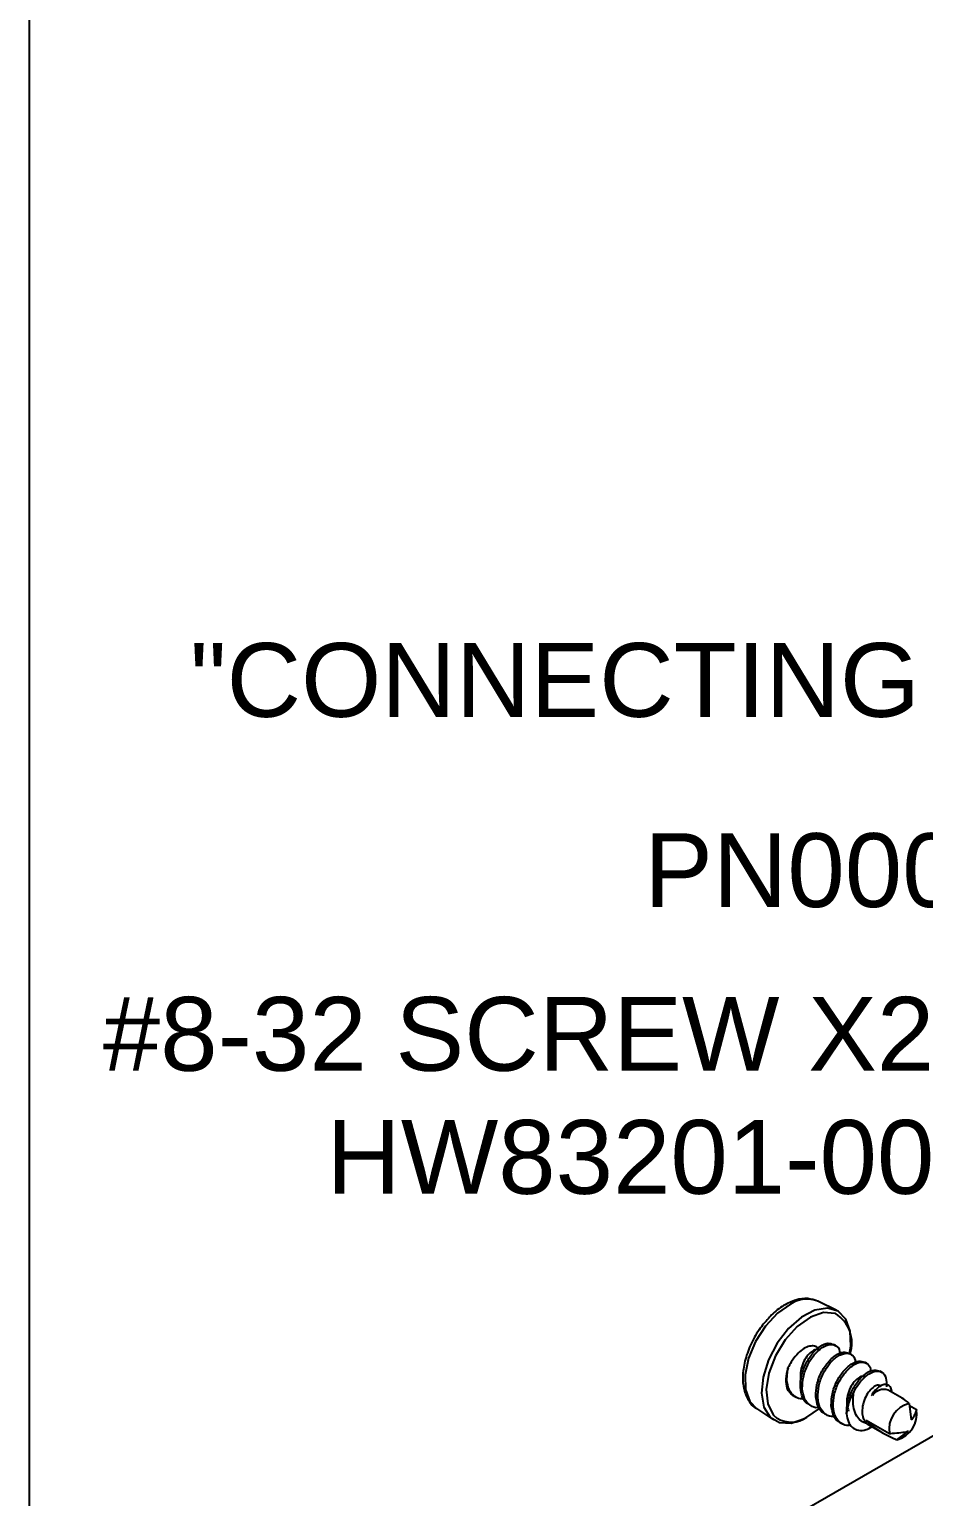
# Model space of a CAD drawing. Extents: x 0 to 10.8, y -12.4 to 0.
# Drawn here: x 0 to 2.276, y -8.413 to -4.677 of the extents above; entities that cross this region are included whole.
import ezdxf
from ezdxf import colors
from ezdxf.entities.mleader import LeaderData, LeaderLine
from ezdxf.math import Vec2, Vec3

# ---------------------------------------------------------------- set-up
doc = ezdxf.new("R2010")
doc.units = 0
doc.header["$LTSCALE"] = 0.5
doc.header["$MEASUREMENT"] = 0
for name, color, linetype in [('FAB DWG', 221, 'CONTINUOUS'), ('Hardware', 242, 'CONTINUOUS'), ('Mounting', 4, 'CONTINUOUS')]:
    doc.layers.add(name, color=color, linetype=linetype)
doc.layers.add('Text-Unprinted', color=131, linetype='CONTINUOUS', plot=False)
doc.styles.get("Standard").update_dxf_attribs({"font": 'arial.ttf'})

msp = doc.modelspace()

# ---------------------------------------------------------------- linework, layer by layer
at = {"layer": 'Hardware', "transparency": 16777216}
for p, q in [((2.0548, -7.9388), (2.0082, -7.9158)), ((2.0516, -8.028), (2.0467, -8.0252)), ((2.0909, -8.0507), (2.086, -8.0479)), ((2.1302, -8.0734), (2.1253, -8.0706)), ((1.9278, -8.1153), (1.9307, -8.0853)), ((2.1694, -8.0961), (2.1646, -8.0933)), ((1.9278, -8.1153), (1.9254, -8.1139)), ((1.9671, -8.138), (1.9622, -8.1352)), ((2.1501, -8.145), (2.1459, -8.1555)), ((2.2214, -8.1623), (2.1854, -8.1415)), ((1.9423, -8.1543), (1.9499, -8.1587)), ((1.9844, -8.1786), (1.9892, -8.1814)), ((2.0064, -8.1607), (2.0015, -8.1578)), ((2.0456, -8.1833), (2.0408, -8.1805)), ((2.1459, -8.1555), (2.1435, -8.1541)), ((2.2392, -8.1757), (2.2443, -8.2178)), ((2.2398, -8.1808), (2.258, -8.1914)), ((1.8507, -8.1887), (1.8939, -8.2175)), ((1.9787, -8.2108), (2.0107, -8.1883)), ((2.0236, -8.2013), (2.0285, -8.2041)), ((2.1294, -8.2182), (2.1887, -8.2524)), ((2.0629, -8.224), (2.0678, -8.2268)), ((2.1347, -8.2292), (2.1317, -8.2269)), ((2.1347, -8.2292), (2.1708, -8.25)), ((2.1446, -8.2356), (2.1452, -8.2353)), ((2.2076, -8.2681), (2.2371, -8.2461))]:
    msp.add_line(p, q, dxfattribs=at)
at = {"layer": 'Hardware', "transparency": 16777216, "flags": 128}
for points in [[(1.9371, -7.9225), (1.9041, -7.9457), (1.8735, -7.9785), (1.8482, -8.018), (1.8304, -8.0606), (1.8216, -8.1027), (1.8227, -8.1405), (1.8335, -8.1705), (1.8507, -8.1887)], [(2.0876, -8.0488), (2.0904, -8.03), (2.0893, -7.9915), (2.0783, -7.9608), (2.0583, -7.9407), (2.0311, -7.933), (1.9991, -7.9383), (1.9652, -7.9562), (1.9324, -7.9851), (1.9035, -8.0224), (1.8813, -8.0648), (1.8675, -8.1086), (1.8636, -8.1498), (1.8697, -8.1848), (1.8854, -8.2104), (1.9093, -8.2245), (1.9392, -8.2258), (1.9725, -8.214), (1.9725, -8.214)], [(2.0514, -7.9469), (2.0506, -7.9466), (2.0211, -7.9444), (1.9879, -7.9558), (1.9543, -7.9797), (1.9235, -8.0137), (1.8986, -8.0545), (1.8819, -8.0982), (1.8752, -8.1404), (1.8791, -8.177), (1.8931, -8.2044), (1.9033, -8.2136)]]:
    msp.add_lwpolyline(points, dxfattribs=at)
at = {"layer": 'Hardware', "transparency": 16777216}
for centre, radius, start, end in [((1.9789, -7.9851), 0.0752, 67.1137, 123.7615), ((2.0055, -8.0218), 0.0879, 341.6032, 58.4931), ((2.0301, -8.1188), 0.1048, 161.3609, 177.2899), ((1.9853, -8.1173), 0.0601, 176.7298, 200.119), ((2.2309, -8.2104), 0.1039, 141.0211, 147.2248), ((2.1749, -8.1745), 0.0346, 72.3847, 146.7563), ((2.2025, -8.2116), 0.1228, 147.697, 175.5951), ((2.2556, -8.2414), 0.0677, 104.0175, 189.4153), ((1.9388, -8.1532), 0.07, 239.6053, 304.7162), ((2.1912, -8.2024), 0.0677, 284.0175, 9.4153)]:
    msp.add_arc(centre, radius, start, end, dxfattribs=at)
for major_axis, ratio, start_param, end_param in [((-0.048, 0.0749), 0.377922, 5.323338, 5.652645), ((0.1242, -0.0437), 0.343522, 3.684937, 4.541794)]:
    msp.add_ellipse((2.2435, -8.2335), major_axis=major_axis, ratio=ratio, start_param=start_param, end_param=end_param, dxfattribs=at)
for points, knots in [([(2.0068, -7.9155), (1.9983, -7.9126), (1.9808, -7.9064), (1.9504, -7.911), (1.9192, -7.9257), (1.8961, -7.9418), (1.8855, -7.9544), (1.8841, -7.9561)], [0, 0, 0, 0, 0.219616, 0.4544, 0.701927, 0.960904, 1, 1, 1, 1]), ([(1.8841, -7.9561), (1.8758, -7.965), (1.8579, -7.9845), (1.8366, -8.0217), (1.821, -8.0628), (1.8143, -8.1036), (1.817, -8.14), (1.8294, -8.1683), (1.8422, -8.1852), (1.8516, -8.1888), (1.8524, -8.1892)], [0, 0, 0, 0, 0.125986, 0.273887, 0.42217, 0.571573, 0.723139, 0.858463, 0.987104, 1, 1, 1, 1]), ([(2.0117, -8.0417), (2.0099, -8.0387), (2.0061, -8.032), (1.9954, -8.0285), (1.9821, -8.03), (1.9672, -8.0378), (1.9522, -8.0516), (1.9396, -8.068), (1.9334, -8.0801), (1.9307, -8.0853)], [0, 0, 0, 0, 0.116883, 0.259486, 0.403055, 0.553137, 0.705057, 0.874097, 1, 1, 1, 1]), ([(1.9622, -8.1352), (1.9626, -8.1254), (1.9634, -8.1055), (1.9749, -8.0743), (1.9925, -8.0476), (2.0128, -8.0289), (2.0325, -8.0203), (2.042, -8.024), (2.0465, -8.0257)], [0, 0, 0, 0, 0.168472, 0.341452, 0.507466, 0.678916, 0.850367, 1, 1, 1, 1]), ([(1.9671, -8.138), (1.9675, -8.1282), (1.9683, -8.1084), (1.9798, -8.0771), (1.9973, -8.0505), (2.0177, -8.0316), (2.0378, -8.0234), (2.0538, -8.0276), (2.0624, -8.0371), (2.0625, -8.047), (2.0625, -8.049)], [0, 0, 0, 0, 0.136592, 0.276838, 0.411437, 0.550444, 0.68945, 0.824049, 0.964295, 1, 1, 1, 1]), ([(2.0117, -8.0417), (2.0112, -8.0412), (2.0086, -8.0388), (2.0016, -8.0376), (1.9903, -8.0431), (1.9787, -8.0553), (1.9685, -8.0724), (1.9631, -8.0918), (1.9614, -8.1074), (1.9636, -8.1142), (1.9641, -8.1158)], [0, 0, 0, 0, 0.0356, 0.185566, 0.340626, 0.495686, 0.645652, 0.802149, 0.954417, 1, 1, 1, 1]), ([(2.0015, -8.1578), (2.0019, -8.148), (2.0027, -8.1282), (2.0142, -8.097), (2.0318, -8.0703), (2.052, -8.0516), (2.0718, -8.043), (2.0813, -8.0467), (2.0858, -8.0484)], [0, 0, 0, 0, 0.168472, 0.341452, 0.507466, 0.678916, 0.850367, 1, 1, 1, 1]), ([(2.0064, -8.1607), (2.0068, -8.1509), (2.0076, -8.131), (2.0191, -8.0998), (2.0366, -8.0731), (2.057, -8.0543), (2.0771, -8.0461), (2.0931, -8.0502), (2.1017, -8.0598), (2.1018, -8.0697), (2.1018, -8.0717)], [0, 0, 0, 0, 0.136592, 0.276838, 0.411437, 0.550444, 0.68945, 0.824049, 0.964295, 1, 1, 1, 1]), ([(2.0408, -8.1805), (2.0412, -8.1707), (2.042, -8.1509), (2.0535, -8.1196), (2.0711, -8.093), (2.0913, -8.0743), (2.1111, -8.0657), (2.1206, -8.0694), (2.1251, -8.0711)], [0, 0, 0, 0, 0.168472, 0.341452, 0.507466, 0.678916, 0.850367, 1, 1, 1, 1]), ([(2.0456, -8.1833), (2.046, -8.1735), (2.0469, -8.1537), (2.0584, -8.1225), (2.0759, -8.0958), (2.0963, -8.077), (2.1164, -8.0688), (2.1324, -8.0729), (2.141, -8.0825), (2.1411, -8.0924), (2.1411, -8.0944)], [0, 0, 0, 0, 0.136592, 0.276838, 0.411437, 0.550444, 0.68945, 0.824049, 0.964295, 1, 1, 1, 1]), ([(2.1271, -8.1082), (2.1247, -8.1073), (2.1193, -8.1054), (2.1081, -8.1112), (2.0966, -8.1233), (2.0864, -8.1404), (2.0808, -8.16), (2.0794, -8.1797), (2.0832, -8.1899), (2.0851, -8.195)], [0, 0, 0, 0, 0.127966, 0.274763, 0.421561, 0.563535, 0.711692, 0.855846, 1, 1, 1, 1]), ([(2.08, -8.2021), (2.0805, -8.1925), (2.0815, -8.1729), (2.0929, -8.1422), (2.1103, -8.1156), (2.1306, -8.097), (2.1504, -8.0884), (2.1599, -8.0921), (2.1643, -8.0938)], [0, 0, 0, 0, 0.166563, 0.337238, 0.504314, 0.676862, 0.849409, 1, 1, 1, 1]), ([(2.0987, -8.1459), (2.0987, -8.1458), (2.1034, -8.1363), (2.1152, -8.1185), (2.1356, -8.0996), (2.1556, -8.0915), (2.172, -8.0953), (2.1819, -8.1094), (2.1814, -8.1255), (2.1812, -8.1335)], [0, 0, 0, 0, 0.002261, 0.16523, 0.333536, 0.501842, 0.664811, 0.834618, 1, 1, 1, 1]), ([(1.9706, -8.1633), (1.9698, -8.1635), (1.9611, -8.1654), (1.9472, -8.1585), (1.9317, -8.1423), (1.9291, -8.1242), (1.9278, -8.1153)], [0, 0, 0, 0, 0.029886, 0.347251, 0.677934, 1, 1, 1, 1]), ([(1.9453, -8.1554), (1.9446, -8.1553), (1.937, -8.1531), (1.9328, -8.1452), (1.9289, -8.138)], [0, 0, 0, 0, 0.088127, 1, 1, 1, 1]), ([(1.9846, -8.1781), (1.9839, -8.1779), (1.9762, -8.1758), (1.9665, -8.1614), (1.9636, -8.1438), (1.9622, -8.1352)], [0, 0, 0, 0, 0.045776, 0.529186, 1, 1, 1, 1]), ([(2.0099, -8.186), (2.0091, -8.1861), (2.0004, -8.1881), (1.9865, -8.1812), (1.971, -8.165), (1.9684, -8.1469), (1.9671, -8.138)], [0, 0, 0, 0, 0.029886, 0.347251, 0.677934, 1, 1, 1, 1]), ([(2.1664, -8.1309), (2.1639, -8.13), (2.1586, -8.1281), (2.1473, -8.1339), (2.1358, -8.146), (2.1257, -8.163), (2.12, -8.1828), (2.1191, -8.2014), (2.1227, -8.217), (2.1286, -8.2236), (2.1317, -8.2269)], [0, 0, 0, 0, 0.11485, 0.246601, 0.378351, 0.505774, 0.638745, 0.768123, 0.882159, 1, 1, 1, 1]), ([(2.1952, -8.1472), (2.1952, -8.1461), (2.1949, -8.1403), (2.1911, -8.1329), (2.1836, -8.1271), (2.1733, -8.1274), (2.1616, -8.1331), (2.1539, -8.1411), (2.1501, -8.145)], [0, 0, 0, 0, 0.040651, 0.227492, 0.417053, 0.611297, 0.809848, 1, 1, 1, 1]), ([(2.0239, -8.2008), (2.0232, -8.2006), (2.0155, -8.1984), (2.0058, -8.1841), (2.0029, -8.1665), (2.0015, -8.1578)], [0, 0, 0, 0, 0.045776, 0.529186, 1, 1, 1, 1]), ([(2.0492, -8.2087), (2.0484, -8.2088), (2.0396, -8.2108), (2.0258, -8.2039), (2.0103, -8.1877), (2.0077, -8.1696), (2.0064, -8.1607)], [0, 0, 0, 0, 0.029886, 0.347251, 0.677934, 1, 1, 1, 1]), ([(2.0632, -8.2235), (2.0625, -8.2233), (2.0547, -8.2211), (2.0451, -8.2067), (2.0422, -8.1892), (2.0408, -8.1805)], [0, 0, 0, 0, 0.045776, 0.529186, 1, 1, 1, 1]), ([(2.1317, -8.2269), (2.1264, -8.2251), (2.116, -8.2215), (2.1043, -8.2081), (2.0977, -8.1891), (2.0954, -8.1671), (2.0976, -8.1525), (2.0987, -8.1459)], [0, 0, 0, 0, 0.1819926, 0.3641182, 0.5877523, 0.8147002, 1, 1, 1, 1]), ([(2.0908, -8.2309), (2.0892, -8.2312), (2.0796, -8.2335), (2.065, -8.2267), (2.0496, -8.2104), (2.047, -8.1923), (2.0456, -8.1833)], [0, 0, 0, 0, 0.058668, 0.366617, 0.687489, 1, 1, 1, 1]), ([(2.08, -8.2021), (2.0811, -8.2093), (2.0832, -8.2236), (2.0944, -8.2381), (2.11, -8.245), (2.1276, -8.2443), (2.1394, -8.2379), (2.1444, -8.2352)], [0, 0, 0, 0, 0.2115965, 0.4230157, 0.6337118, 0.8447823, 1, 1, 1, 1]), ([(2.258, -8.1914), (2.2577, -8.1922), (2.255, -8.1995), (2.2527, -8.2089), (2.2458, -8.2162), (2.2443, -8.2178)], [0, 0, 0, 0, 0.092881, 0.810767, 1, 1, 1, 1]), ([(2.1887, -8.2524), (2.1915, -8.2522), (2.2013, -8.2514), (2.2169, -8.2498), (2.2308, -8.2481), (2.2365, -8.2463), (2.2371, -8.2461)], [0, 0, 0, 0, 0.164053, 0.59805, 0.957145, 1, 1, 1, 1])]:
    msp.add_open_spline(points, degree=3, knots=knots, dxfattribs=at)
at = {"layer": 'Mounting', "linetype": 'Continuous', "lineweight": 25, "transparency": 16777216}
msp.add_line((2.9955, -7.8566), (1.5813, -8.673), dxfattribs=at)
at = {"layer": 'Text-Unprinted', "ltscale": 0.5, "transparency": 16777216}
msp.add_lwpolyline([(0, 0), (10.7627, 0), (10.7627, -12.3857), (0, -12.3857)], close=True, dxfattribs=at)

# ---------------------------------------------------------------- leaders
at = {"layer": 'FAB DWG', "transparency": 16777216}
ml = msp.add_multileader_mtext('Standard', dxfattribs=at)
ml.set_content('BK00664\\P"CONNECTING BRACKET"', color=256)
ml.set_leader_properties()
ml.build(insert=Vec2(0, 0))
ml.multileader.update_dxf_attribs({"dogleg_length": 0.36, "arrow_head_size": 0.35})
ctx = ml.context
ctx.base_point, ctx.char_height, ctx.arrow_head_size, ctx.landing_gap_size, ctx.plane_origin = Vec3(0.3427, -6.0215), 0.188, 0.35, 0.09, Vec3(5.8852, 5.7538)
ctx.text_align_type = 2
notes = []
notes.append((ctx, [(0, (1, 1, 0), (4.1237, -6.0215), (-1, 0), 0.36, [(0, [(5.4364, -6.5842)], 0, [])])]))
ctx.mtext.insert, ctx.mtext.alignment, ctx.mtext.flow_direction = Vec3(3.6737, -5.9259), 3, 5
ml = msp.add_multileader_mtext('Standard', dxfattribs=at)
ml.set_content('PN00014 (X4)', color=256)
ml.set_leader_properties()
ml.build(insert=Vec2(0, 0))
ml.multileader.update_dxf_attribs({"dogleg_length": 0.36, "arrow_head_size": 0.35})
ctx = ml.context
ctx.base_point, ctx.char_height, ctx.arrow_head_size, ctx.landing_gap_size, ctx.plane_origin = Vec3(1.504, -6.8454), 0.188, 0.35, 0.09, Vec3(8.9712, 4.6797)
ctx.text_align_type = 2
notes.append((ctx, [(0, (1, 1, 0), (3.6786, -6.8454), (-1, 0), 0.36, [(0, [(5.1749, -8.6448)], 0, [])])]))
ctx.mtext.insert, ctx.mtext.alignment, ctx.mtext.flow_direction = Vec3(3.2286, -6.7237), 3, 5
ml = msp.add_multileader_mtext('Standard', dxfattribs=at)
ml.set_content('#8-32 SCREW X2\\PHW83201-00', color=256)
ml.set_leader_properties()
ml.build(insert=Vec2(0, 0))
ml.multileader.update_dxf_attribs({"dogleg_length": 0.36, "arrow_head_size": 0.35})
ctx = ml.context
ctx.base_point, ctx.char_height, ctx.arrow_head_size, ctx.landing_gap_size, ctx.plane_origin = Vec3(0.1133, -7.2362), 0.188, 0.35, 0.09, Vec3(10.3302, 2.9441)
ctx.text_align_type = 2
notes.append((ctx, [(0, (1, 1, 0), (2.7532, -7.2362), (-1, 0), 0.36, [(0, [(3.7653, -7.5389)], 0, [])])]))
ctx.mtext.insert, ctx.mtext.alignment, ctx.mtext.flow_direction = Vec3(2.3032, -7.1405), 3, 5
for ctx, leaders in notes:
    for number, flags, end, landing, length, lines in leaders:
        leader = LeaderData()
        leader.index, (leader.has_last_leader_line, leader.has_dogleg_vector, leader.attachment_direction) = number, flags
        leader.last_leader_point, leader.dogleg_vector, leader.dogleg_length = Vec3(end), Vec3(landing), length
        for number, points, colour, breaks in lines:
            line = LeaderLine()
            line.index, line.vertices, line.color, line.breaks = number, Vec3.list(points), colors.encode_raw_color(colour), breaks
            leader.lines.append(line)
        ctx.leaders.append(leader)

doc.saveas('drawing.dxf')
